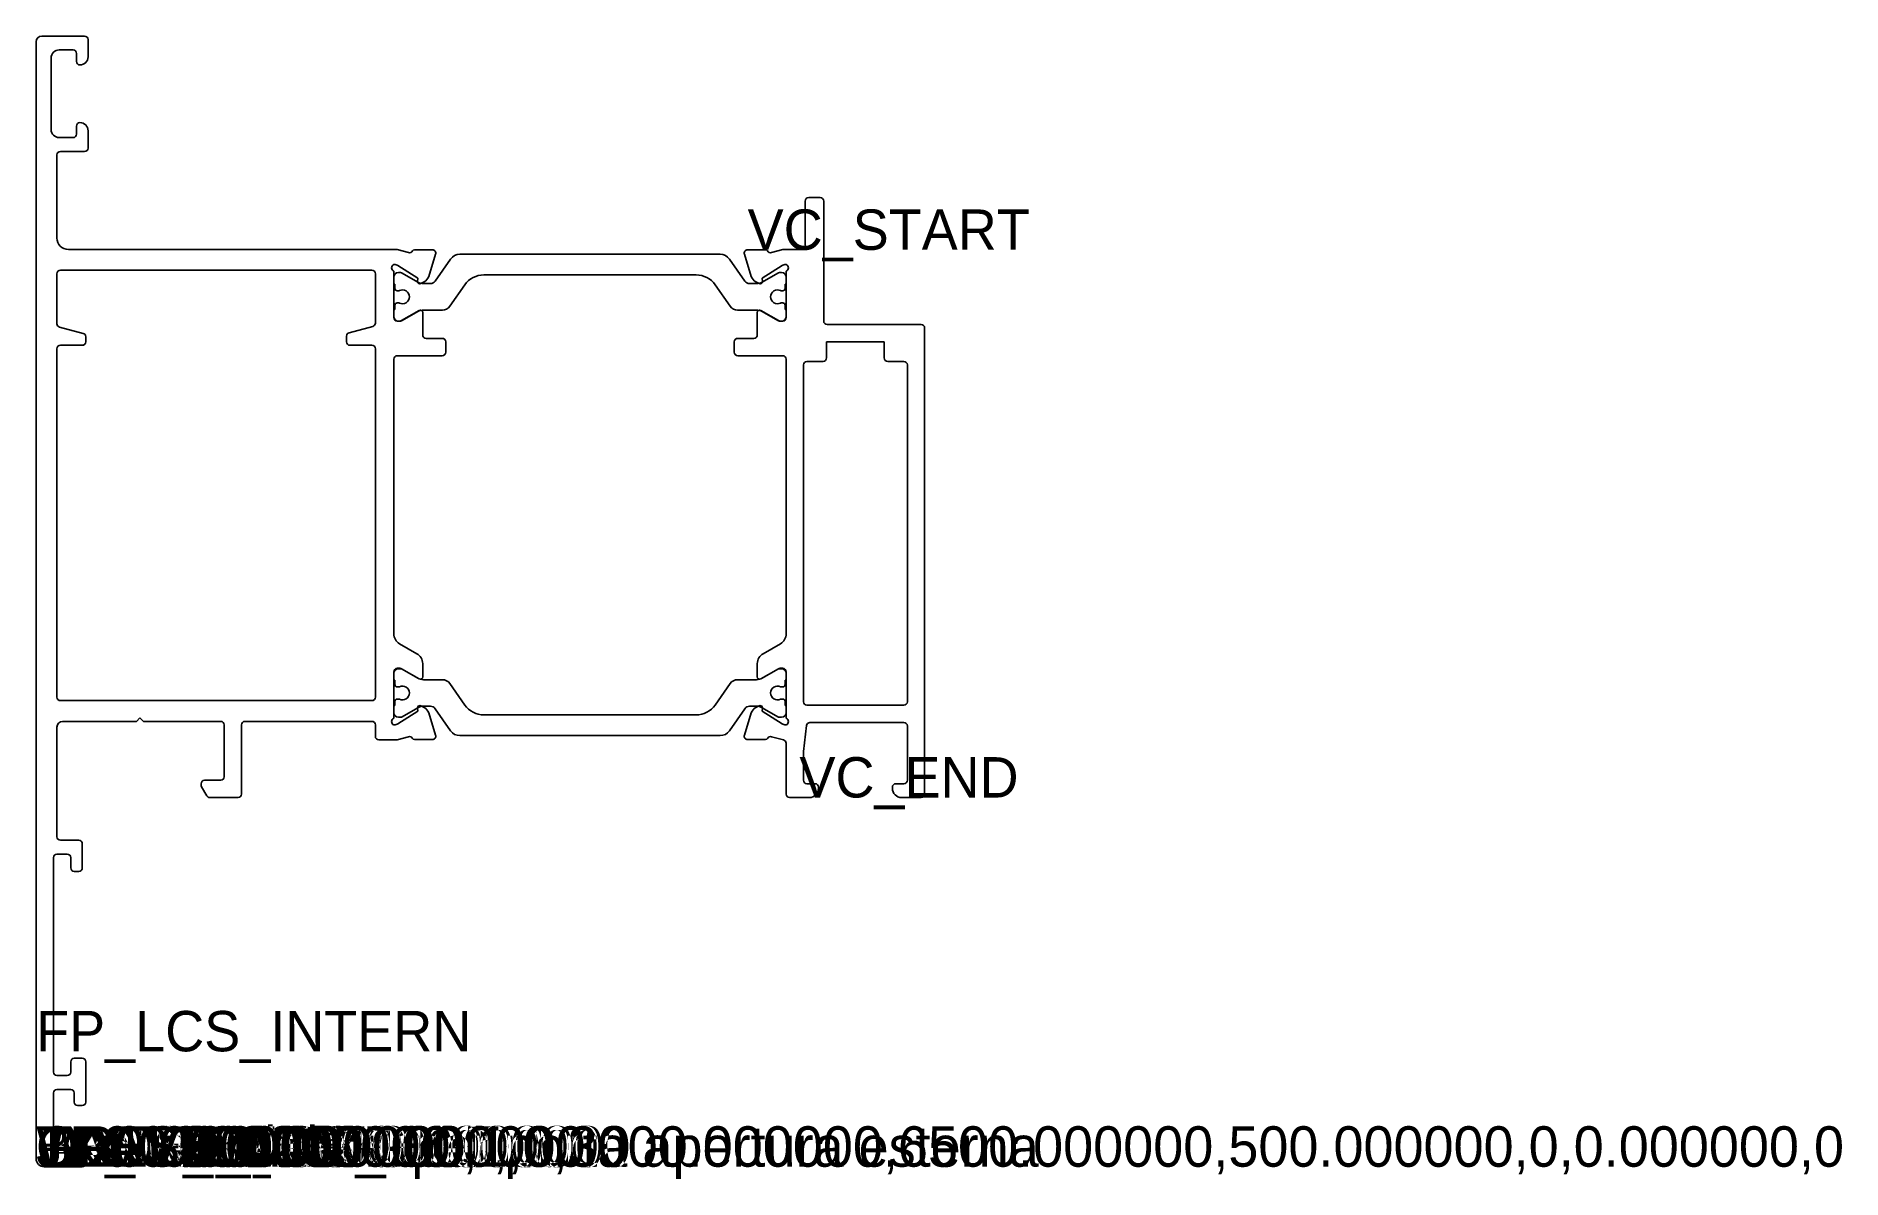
# Model space of a CAD drawing. Header units: metres. Extents: x 86 to 243, y 140 to 239.
import ezdxf

# ---------------------------------------------------------------- set-up
doc = ezdxf.new("R2010")
doc.units = ezdxf.units.M

msp = doc.modelspace()

# ---------------------------------------------------------------- linework, layer by layer
for p, q in [((86.390573, 141.674406), (86.390573, 238.474406)), ((86.890573, 238.974406), (90.590573, 238.974406)), ((90.890573, 238.674406), (90.890573, 237.174406)), ((87.690573, 237.074406), (87.690573, 230.874406)), ((89.590573, 237.774406), (88.390573, 237.774406)), ((89.890573, 236.774406), (89.890573, 237.474406)), ((88.390573, 230.174406), (89.590573, 230.174406)), ((89.890573, 230.474406), (89.890573, 231.174406)), ((90.890573, 230.774406), (90.890573, 229.274406)), ((88.190573, 228.674406), (88.190573, 221.474406)), ((90.590573, 228.974406), (88.490573, 228.974406)), ((153.040572, 220.774406), (153.040572, 224.674406)), ((153.340572, 224.974406), (154.340572, 224.974406)), ((154.640572, 224.674406), (154.640572, 214.274406)), ((89.190573, 220.474406), (117.612888, 220.474406)), ((117.428855, 219.174406), (117.390573, 219.174406)), ((117.689352, 220.464498), (117.612888, 220.474406)), ((117.689352, 220.464498), (118.651555, 220.210875)), ((119.177285, 220.449921), (120.728379, 220.449921)), ((121.014648, 220.0602), (120.412684, 218.139531)), ((122.301947, 219.647982), (120.964295, 217.737618)), ((145.66018, 220.074406), (123.121099, 220.074406)), ((147.816984, 217.737618), (146.479332, 219.647982)), ((148.368461, 218.139504), (147.766497, 220.060172)), ((148.052766, 220.449893), (149.60386, 220.449893)), ((150.12959, 220.210847), (151.091898, 220.464498)), ((151.168362, 220.474406), (151.091898, 220.464498)), ((151.168362, 220.474406), (152.740572, 220.474406)), ((151.390572, 219.174378), (151.35229, 219.174378)), ((88.190573, 214.047682), (88.190573, 218.374406)), ((88.490573, 218.674406), (115.490573, 218.674406)), ((115.790573, 218.374406), (115.790573, 214.101272)), ((117.390573, 218.60872), (117.390573, 214.574406)), ((117.390573, 218.074406), (117.390573, 217.474406)), ((119.458463, 217.99693), (117.750366, 219.080993)), ((117.970958, 218.474406), (117.790573, 218.474406)), ((119.46474, 217.65838), (118.120958, 218.434213)), ((119.446366, 217.708508), (119.458463, 217.99693)), ((120.019914, 217.669813), (119.738844, 217.522884)), ((120.554719, 217.524406), (119.96474, 217.524406)), ((125.189074, 218.274406), (143.592205, 218.274406)), ((148.816538, 217.524406), (148.22656, 217.524406)), ((149.042301, 217.522856), (148.761231, 217.669785)), ((150.660321, 218.434213), (149.316538, 217.65838)), ((151.030779, 219.080965), (149.322682, 217.996902)), ((149.322682, 217.996902), (149.334779, 217.70848)), ((150.990705, 218.474406), (150.810321, 218.474406)), ((151.390572, 214.574378), (151.390572, 218.608693)), ((151.390705, 217.474406), (151.390705, 218.074406)), ((117.390573, 217.474406), (117.490573, 217.474406)), ((117.490573, 217.474406), (117.490573, 217.099406)), ((117.690573, 216.899406), (117.813656, 216.899406)), ((117.813656, 216.899406), (117.879039, 216.914406)), ((122.251175, 215.565545), (123.55077, 217.421559)), ((145.230509, 217.421559), (146.530104, 215.565545)), ((150.902239, 216.914406), (150.967623, 216.899406)), ((150.967623, 216.899406), (151.090705, 216.899406)), ((151.290705, 217.099406), (151.290705, 217.474406)), ((151.290705, 217.474406), (151.390705, 217.474406)), ((117.490573, 215.274406), (117.390573, 215.274406)), ((117.390573, 215.274406), (117.390573, 214.674406)), ((117.490573, 215.649406), (117.490573, 215.274406)), ((117.813656, 215.849406), (117.690573, 215.849406)), ((117.879039, 215.834406), (117.813656, 215.849406)), ((118.060188, 214.314598), (119.590573, 215.198166)), ((118.120958, 214.314598), (119.46474, 215.090431)), ((119.890573, 215.024961), (119.890573, 213.07442)), ((119.96474, 215.224406), (121.595853, 215.224406)), ((147.185426, 215.224406), (148.816538, 215.224406)), ((148.890572, 213.074392), (148.890572, 215.024934)), ((149.190572, 215.198139), (150.720957, 214.314571)), ((149.316538, 215.090431), (150.660321, 214.314598)), ((150.967623, 215.849406), (150.902239, 215.834406)), ((151.090705, 215.849406), (150.967623, 215.849406)), ((151.290705, 215.274406), (151.290705, 215.649406)), ((151.390705, 215.274406), (151.290705, 215.274406)), ((151.390705, 214.674406), (151.390705, 215.274406)), ((90.468219, 213.207191), (88.412927, 213.757904)), ((90.690573, 212.474406), (90.690573, 212.917413)), ((113.290573, 212.971003), (113.290573, 212.474406)), ((115.568219, 213.811494), (113.512927, 213.26078)), ((117.690573, 214.274406), (117.910188, 214.274406)), ((117.790573, 214.274406), (117.970958, 214.274406)), ((150.810321, 214.274406), (150.990705, 214.274406)), ((150.870957, 214.274378), (151.090572, 214.274378)), ((154.940572, 213.974406), (163.09083, 213.974406)), ((163.39083, 213.674406), (163.39083, 173.274378)), ((88.190573, 181.674406), (88.190573, 211.874406)), ((88.490573, 212.174406), (90.390573, 212.174406)), ((113.590573, 212.174406), (115.490573, 212.174406)), ((115.790573, 211.874406), (115.790573, 181.674406)), ((121.590573, 211.27442), (117.690573, 211.27442)), ((120.190573, 212.77442), (121.590573, 212.77442)), ((121.890573, 212.47442), (121.890573, 211.57442)), ((146.890572, 211.574392), (146.890572, 212.474392)), ((147.190572, 212.774392), (148.590572, 212.774392)), ((151.090572, 211.274392), (147.190572, 211.274392)), ((154.891321, 211.074378), (154.891321, 212.474406)), ((154.891321, 212.474406), (159.89083, 212.474406)), ((159.89083, 212.474406), (159.89083, 211.074378)), ((117.390573, 210.97442), (117.390573, 187.176627)), ((151.390572, 187.1766), (151.390572, 210.974392)), ((152.891321, 181.274378), (152.891321, 210.474378)), ((153.191321, 210.774378), (154.591321, 210.774378)), ((160.19083, 210.774378), (161.59083, 210.774378)), ((161.89083, 210.474378), (161.89083, 181.274378)), ((117.890573, 186.310602), (119.390573, 185.444576)), ((149.390572, 185.444549), (150.890572, 186.310574)), ((117.390573, 183.874406), (117.390573, 179.840091)), ((117.390573, 183.139435), (117.390573, 183.739435)), ((117.490573, 183.139435), (117.390573, 183.139435)), ((117.490573, 182.764435), (117.490573, 183.139435)), ((117.910188, 184.174406), (117.690573, 184.174406)), ((117.790573, 184.139435), (117.970958, 184.139435)), ((119.590573, 183.250645), (118.060188, 184.134213)), ((118.120958, 184.099243), (119.46474, 183.32341)), ((119.890573, 184.578551), (119.890573, 183.42385)), ((119.96474, 183.189435), (121.595853, 183.189435)), ((147.185426, 183.189435), (148.816538, 183.189435)), ((148.890572, 183.423823), (148.890572, 184.578523)), ((150.720957, 184.134186), (149.190572, 183.250618)), ((149.316538, 183.32341), (150.660321, 184.099243)), ((150.810321, 184.139435), (150.990705, 184.139435)), ((151.090572, 184.174378), (150.870957, 184.174378)), ((151.390705, 183.139435), (151.290705, 183.139435)), ((151.290705, 183.139435), (151.290705, 182.764435)), ((151.390572, 179.840064), (151.390572, 183.874378)), ((151.390705, 183.739435), (151.390705, 183.139435)), ((117.813656, 182.564435), (117.690573, 182.564435)), ((117.813656, 182.564435), (117.879039, 182.579435)), ((122.251175, 182.848296), (123.55077, 180.992282)), ((145.230509, 180.992282), (146.530104, 182.848296)), ((150.902239, 182.579435), (150.967623, 182.564435)), ((151.090705, 182.564435), (150.967623, 182.564435)), ((115.490573, 181.374406), (88.490573, 181.374406)), ((117.390573, 180.339435), (117.390573, 180.939435)), ((117.390573, 180.939435), (117.490573, 180.939435)), ((117.490573, 180.939435), (117.490573, 181.314435)), ((117.690573, 181.514435), (117.813656, 181.514435)), ((117.750366, 179.367819), (119.458463, 180.451882)), ((117.879039, 181.499435), (117.813656, 181.514435)), ((119.46474, 180.75546), (118.120958, 179.979627)), ((119.458463, 180.451882), (119.446366, 180.740303)), ((119.738844, 180.925928), (120.019914, 180.778999)), ((120.554719, 180.889435), (119.96474, 180.889435)), ((120.412684, 180.30928), (121.014648, 178.388612)), ((122.301947, 178.765859), (120.964295, 180.676223)), ((125.189074, 180.139435), (143.592205, 180.139435)), ((147.816984, 180.676223), (146.479332, 178.765859)), ((147.766497, 178.388584), (148.368461, 180.309253)), ((148.816538, 180.889435), (148.22656, 180.889435)), ((148.761231, 180.778971), (149.042301, 180.9259)), ((150.660321, 179.979627), (149.316538, 180.75546)), ((149.334779, 180.740276), (149.322682, 180.451854)), ((149.322682, 180.451854), (151.030779, 179.367791)), ((150.967623, 181.514435), (150.902239, 181.499435)), ((150.967623, 181.514435), (151.090705, 181.514435)), ((151.290705, 181.314435), (151.290705, 180.939435)), ((151.290705, 180.939435), (151.390705, 180.939435)), ((151.390705, 180.939435), (151.390705, 180.339435)), ((161.59083, 180.974378), (153.191321, 180.974378)), ((88.190573, 179.075517), (88.190573, 169.574406)), ((95.090573, 179.575517), (88.690573, 179.575517)), ((95.390573, 179.875517), (95.090573, 179.575517)), ((95.690573, 179.575517), (95.390573, 179.875517)), ((102.390573, 179.575517), (95.690573, 179.575517)), ((102.690573, 174.774406), (102.690573, 179.275517)), ((104.190573, 179.275517), (104.190573, 173.274406)), ((115.490573, 179.575517), (104.490573, 179.575517)), ((115.790573, 178.274406), (115.790573, 179.275517)), ((117.390573, 179.274406), (117.428855, 179.274406)), ((117.970958, 179.939435), (117.790573, 179.939435)), ((150.990705, 179.939435), (150.810321, 179.939435)), ((151.35229, 179.274378), (151.390572, 179.274378)), ((153.15461, 179.210122), (152.886321, 176.974378)), ((161.59083, 179.474378), (153.452473, 179.474378)), ((161.89083, 174.474378), (161.89083, 179.174378)), ((117.612888, 177.974406), (116.090573, 177.974406)), ((117.612888, 177.974406), (117.689352, 177.984314)), ((118.651555, 178.237937), (117.689352, 177.984314)), ((120.728379, 177.998891), (119.177285, 177.998891)), ((145.66018, 178.339435), (123.121099, 178.339435)), ((149.60386, 177.998863), (148.052766, 177.998863)), ((151.167036, 177.964453), (150.12959, 178.237909)), ((151.390814, 173.274362), (151.390572, 177.674378)), ((152.886321, 176.974378), (152.886321, 174.474378)), ((100.690573, 174.054791), (100.690573, 174.174406)), ((101.181321, 173.124406), (100.730765, 173.904791)), ((100.990573, 174.474406), (102.390573, 174.474406)), ((153.186321, 174.174378), (153.89083, 174.174378)), ((154.19083, 173.874378), (154.19083, 173.774378)), ((160.59083, 173.774378), (160.59083, 173.874378)), ((160.89083, 174.174378), (161.59083, 174.174378)), ((103.890573, 172.974406), (101.441128, 172.974406)), ((153.39083, 172.974378), (151.690814, 172.974378)), ((163.09083, 172.974378), (161.39083, 172.974378)), ((88.490573, 169.274406), (90.090573, 169.274406)), ((87.890573, 167.774406), (87.890573, 149.174406)), ((89.090573, 168.074406), (88.190573, 168.074406)), ((89.390573, 166.874406), (89.390573, 167.774406)), ((90.390573, 168.974406), (90.390573, 166.874406)), ((90.090573, 166.574406), (89.690573, 166.574406)), ((89.690573, 150.374406), (90.390573, 150.374406)), ((88.190573, 148.874406), (89.090573, 148.874406)), ((89.390573, 149.174406), (89.390573, 150.074406)), ((90.690573, 150.074406), (90.690573, 146.574406)), ((87.890573, 147.374406), (87.890573, 142.474406)), ((89.390573, 147.674406), (88.190573, 147.674406)), ((89.690573, 146.574406), (89.690573, 147.374406)), ((90.390573, 146.274406), (89.990573, 146.274406)), ((89.690573, 142.474406), (89.690573, 143.274406)), ((89.990573, 143.574406), (90.390573, 143.574406)), ((90.690573, 143.274406), (90.690573, 141.274406)), ((90.390573, 140.974406), (87.090573, 140.974406)), ((88.190573, 142.174406), (89.390573, 142.174406))]:
    msp.add_line(p, q)
for centre, radius, start, end in [((86.890573, 238.474406), 0.5, 90, 180), ((90.590573, 238.674406), 0.3, 0, 90), ((88.390573, 237.074406), 0.7, 90, 180), ((89.590573, 237.474406), 0.3, 0, 90), ((90.190573, 236.774406), 0.3, 180, 270), ((90.190573, 237.174406), 0.7, 270, 0), ((88.390573, 230.874406), 0.7, 180, 270), ((89.590573, 230.474406), 0.3, 270, 0), ((90.190573, 231.174406), 0.3, 90, 180), ((90.190573, 230.774406), 0.7, 0, 90), ((88.490573, 228.674406), 0.3, 90, 180), ((90.590573, 229.274406), 0.3, 270, 0), ((153.340572, 224.674406), 0.3, 90, 180), ((154.340572, 224.674406), 0.3, 0, 90), ((89.190573, 221.474406), 1, 180, 270), ((152.740572, 220.774406), 0.3, 270, 0), ((117.490573, 218.891563), 0.3, 109.471221, 250.528779), ((117.428855, 218.574406), 0.6, 57.598279, 90), ((118.741276, 220.497144), 0.3, 252.598279, 330.367342), ((119.175883, 220.249926), 0.2, 90, 150.367342), ((120.728379, 220.149921), 0.3, 342.598279, 90), ((123.121099, 219.074406), 1, 90, 145), ((145.66018, 219.074406), 1, 35, 90), ((148.052766, 220.149893), 0.3, 90, 197.401721), ((149.605263, 220.249898), 0.2, 29.632658, 90), ((150.039869, 220.497117), 0.3, 209.632658, 287.401721), ((151.35229, 218.574378), 0.6, 90, 122.401721), ((151.290572, 218.891535), 0.3, 289.471221, 70.528779), ((88.490573, 218.374406), 0.3, 90, 180), ((115.490573, 218.374406), 0.3, 0, 90), ((117.790573, 218.074406), 0.4, 90, 180), ((117.970958, 218.174406), 0.3, 60, 90), ((119.64619, 217.700127), 0.2, 180, 297.598279), ((119.96474, 218.524406), 1, 240, 270), ((119.649299, 218.378787), 0.8, 297.598279, 342.598279), ((120.554719, 218.024406), 0.5, 270, 325), ((125.189074, 216.274406), 2, 90, 145), ((143.592205, 216.274406), 2, 35, 90), ((148.22656, 218.024406), 0.5, 215, 270), ((149.131846, 218.378759), 0.8, 197.401721, 242.401721), ((148.816538, 218.524406), 1, 270, 300), ((149.134955, 217.700099), 0.2, 242.401721, 0), ((150.810321, 218.174406), 0.3, 90, 120), ((150.990705, 218.074406), 0.4, 0, 90), ((117.690573, 217.099406), 0.2, 180, 270), ((118.140573, 216.374406), 0.6, 0, 115.841933), ((118.140573, 216.374406), 0.6, 244.158067, 0), ((150.640705, 216.374406), 0.6, 64.158067, 180), ((150.640705, 216.374406), 0.6, 180, 295.841933), ((151.090705, 217.099406), 0.2, 270, 0), ((117.790573, 214.674406), 0.4, 180, 270), ((117.690573, 214.574406), 0.3, 180, 270), ((117.690573, 215.649406), 0.2, 90, 180), ((119.96474, 214.224406), 1, 90, 120), ((119.690573, 215.024961), 0.2, 0, 120), ((121.595853, 216.024406), 0.8, 270, 325), ((147.185426, 216.024406), 0.8, 215, 270), ((148.816538, 214.224406), 1, 60, 90), ((149.090572, 215.024934), 0.2, 60, 180), ((150.990705, 214.674406), 0.4, 270, 0), ((151.090572, 214.574378), 0.3, 270, 0), ((151.090705, 215.649406), 0.2, 0, 90), ((88.490573, 214.047682), 0.3, 180, 255), ((90.390573, 212.917413), 0.3, 0, 75), ((113.590573, 212.971003), 0.3, 105, 180), ((115.490573, 214.101272), 0.3, 285, 0), ((117.910188, 214.574406), 0.3, 270, 300), ((117.970958, 214.574406), 0.3, 270, 300), ((120.190573, 213.07442), 0.3, 180, 270), ((148.590572, 213.074392), 0.3, 270, 0), ((150.810321, 214.574406), 0.3, 240, 270), ((150.870957, 214.574378), 0.3, 240, 270), ((154.940572, 214.274406), 0.3, 180, 270), ((163.09083, 213.674406), 0.3, 0, 90), ((88.490573, 211.874406), 0.3, 90, 180), ((90.390573, 212.474406), 0.3, 270, 0), ((113.590573, 212.474406), 0.3, 180, 270), ((115.490573, 211.874406), 0.3, 0, 90), ((117.690573, 210.97442), 0.3, 90, 180), ((121.590573, 212.47442), 0.3, 0, 90), ((121.590573, 211.57442), 0.3, 270, 0), ((147.190572, 212.474392), 0.3, 90, 180), ((147.190572, 211.574392), 0.3, 180, 270), ((151.090572, 210.974392), 0.3, 0, 90), ((153.191321, 210.474378), 0.3, 90, 180), ((154.591321, 211.074378), 0.3, 270, 0), ((160.19083, 211.074378), 0.3, 180, 270), ((161.59083, 210.474378), 0.3, 0, 90), ((118.390573, 187.176627), 1, 180, 240), ((150.390572, 187.1766), 1, 299.999999, 0), ((118.890573, 184.578551), 1, 0, 60), ((149.890572, 184.578523), 1, 119.999999, 180), ((117.690573, 183.874406), 0.3, 90, 180), ((117.790573, 183.739435), 0.4, 90, 180), ((117.910188, 183.874406), 0.3, 60, 90), ((117.970958, 183.839435), 0.3, 60, 90), ((119.96474, 184.189435), 1, 240, 270), ((119.690573, 183.42385), 0.2, 240, 0), ((121.595853, 182.389435), 0.8, 35, 90), ((147.185426, 182.389435), 0.8, 90, 145), ((148.816538, 184.189435), 1, 270, 300), ((149.090572, 183.423823), 0.2, 180, 300), ((150.810321, 183.839435), 0.3, 90, 120), ((150.870957, 183.874378), 0.3, 90, 120), ((150.990705, 183.739435), 0.4, 0, 90), ((151.090572, 183.874378), 0.3, 0, 90), ((88.490573, 181.674406), 0.3, 180, 270), ((115.490573, 181.674406), 0.3, 270, 0), ((117.690573, 182.764435), 0.2, 180, 270), ((118.140573, 182.039435), 0.6, 0, 115.841933), ((118.140573, 182.039435), 0.6, 244.158067, 0), ((150.640705, 182.039435), 0.6, 64.158067, 180), ((150.640705, 182.039435), 0.6, 180, 295.841933), ((151.090705, 182.764435), 0.2, 270, 0), ((117.790573, 180.339435), 0.4, 180, 270), ((117.690573, 181.314435), 0.2, 90, 180), ((117.970958, 180.239435), 0.3, 270, 300), ((119.64619, 180.748685), 0.2, 62.401721, 180), ((119.96474, 179.889435), 1, 90, 120), ((119.649299, 180.070025), 0.8, 17.401721, 62.401721), ((120.554719, 180.389435), 0.5, 35, 90), ((125.189074, 182.139435), 2, 215, 270), ((143.592205, 182.139435), 2, 270, 325), ((148.22656, 180.389435), 0.5, 90, 145), ((149.131846, 180.069997), 0.8, 117.598279, 162.598279), ((148.816538, 179.889435), 1, 60, 90), ((149.134955, 180.748657), 0.2, 0, 117.598279), ((150.810321, 180.239435), 0.3, 240, 270), ((150.990705, 180.339435), 0.4, 270, 0), ((151.090705, 181.314435), 0.2, 0, 90), ((153.191321, 181.274378), 0.3, 180, 270), ((161.59083, 181.274378), 0.3, 270, 0), ((88.690573, 179.075517), 0.5, 90, 180), ((102.390573, 179.275517), 0.3, 0, 90), ((104.490573, 179.275517), 0.3, 90, 180), ((115.490573, 179.275517), 0.3, 0, 90), ((117.490573, 179.557249), 0.3, 109.471221, 250.528779), ((117.428855, 179.874406), 0.6, 270, 302.401721), ((123.121099, 179.339435), 1, 215, 270), ((145.66018, 179.339435), 1, 270, 325), ((151.35229, 179.874378), 0.6, 237.598279, 270), ((151.290572, 179.557221), 0.3, 289.471221, 70.528779), ((153.452473, 179.174378), 0.3, 90, 173.157227), ((161.59083, 179.174378), 0.3, 0, 90), ((116.090573, 178.274406), 0.3, 180, 270), ((118.741276, 177.951667), 0.3, 29.632658, 107.401721), ((119.175883, 178.198886), 0.2, 209.632658, 270), ((120.728379, 178.298891), 0.3, 270, 17.401721), ((148.052766, 178.298863), 0.3, 162.598279, 270), ((149.605263, 178.198858), 0.2, 270, 330.367342), ((150.039869, 177.95164), 0.3, 72.598279, 150.367342), ((151.090572, 177.674362), 0.3, 0, 75.233538), ((100.990573, 174.174406), 0.3, 90, 180), ((100.990573, 174.054791), 0.3, 180, 210), ((102.390573, 174.774406), 0.3, 270, 0), ((153.186321, 174.474378), 0.3, 180, 270), ((153.39083, 173.774378), 0.8, 270, 0), ((153.89083, 173.874378), 0.3, 0, 90), ((160.89083, 173.874378), 0.3, 90, 180), ((161.39083, 173.774378), 0.8, 180, 270), ((161.59083, 174.474378), 0.3, 270, 0), ((101.441128, 173.274406), 0.3, 210, 270), ((103.890573, 173.274406), 0.3, 270, 0), ((151.690814, 173.274378), 0.3, 180, 270), ((163.09083, 173.274378), 0.3, 270, 0), ((88.490573, 169.574406), 0.3, 180, 270), ((90.090573, 168.974406), 0.3, 0, 90), ((88.190573, 167.774406), 0.3, 90, 180), ((89.090573, 167.774406), 0.3, 0, 90), ((89.690573, 166.874406), 0.3, 180, 270), ((90.090573, 166.874406), 0.3, 270, 0), ((89.690573, 150.074406), 0.3, 90, 180), ((90.390573, 150.074406), 0.3, 0, 90), ((88.190573, 149.174406), 0.3, 180, 270), ((89.090573, 149.174406), 0.3, 270, 0), ((88.190573, 147.374406), 0.3, 90, 180), ((89.390573, 147.374406), 0.3, 0, 90), ((89.990573, 146.574406), 0.3, 180, 270), ((90.390573, 146.574406), 0.3, 270, 0), ((88.190573, 142.474406), 0.3, 180, 270), ((89.390573, 142.474406), 0.3, 270, 0), ((89.990573, 143.274406), 0.3, 90, 180), ((90.390573, 143.274406), 0.3, 0, 90), ((87.090573, 141.674406), 0.7, 180, 270), ((90.390573, 141.274406), 0.3, 270, 0)]:
    msp.add_arc(centre, radius, start, end)

# ---------------------------------------------------------------- texts
for tag, p in [('VC_START', (148.052766, 220.449893)), ('VC_END', (152.540822, 172.974378)), ('FP_LCS_INTERN', (86.390573, 150.974406)), ('WX:0.000000', (86.390573, 140.974406)), ('WY:0.000000', (86.390573, 140.974406)), ('JX:0.000000', (86.390573, 140.974406)), ('JY:0.000000', (86.390573, 140.974406)), ('TDEV:0.000000', (86.390573, 140.974406)), ('TDEV2:0.000000', (86.390573, 140.974406)), ('TDEV3:0.000000', (86.390573, 140.974406)), ('TDEV4:0.000000', (86.390573, 140.974406)), ('TDEV5:0.000000', (86.390573, 140.974406)), ('OPTI:500.000000,1,0,3000.000000,6500.000000,500.000000,0,0.000000,0', (86.390573, 140.974406)), ('GLASS_MIN:0.000000', (86.390573, 140.974406)), ('GLASS_MAX:0.000000', (86.390573, 140.974406)), ('DESC:Telaio T per porta apertura esterna', (86.390573, 140.974406)), ('DENS:1.930000', (86.390573, 140.974406)), ('FRONT_VIEW', (86.390573, 140.974406)), ('BL01:6800.000000,,1', (86.390573, 140.974406)), ('PANE_WIDTH:0.000000', (86.390573, 140.974406)), ('FP_LCS_ORIG', (86.390573, 140.974406)), ('FP_LCS_HOT', (96.390573, 140.974406))]:
    msp.add_attdef(tag, p, '', height=3.5)

doc.saveas('drawing.dxf')
